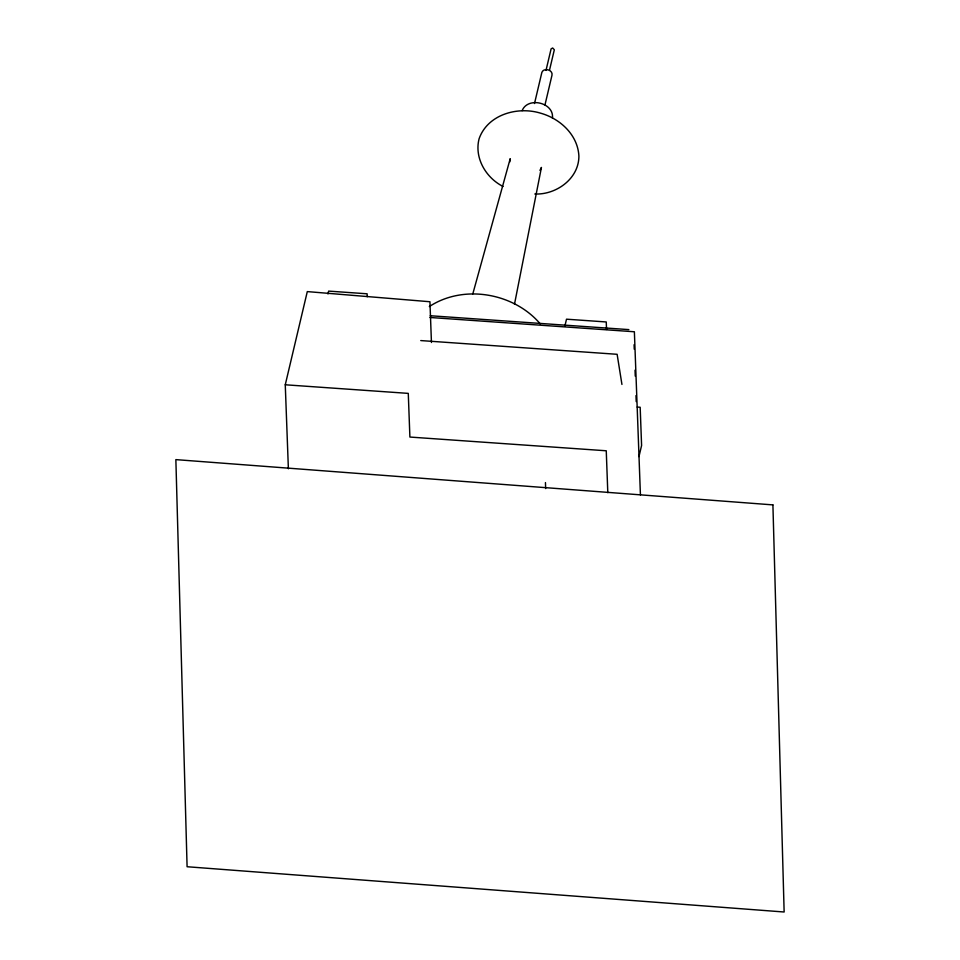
<?xml version="1.0" encoding="UTF-8"?>
<svg xmlns="http://www.w3.org/2000/svg" width="960" height="960" viewBox="0 0 960 960"><rect width="100%" height="100%" fill="white"/><g stroke="black" fill="none" stroke-linecap="round" stroke-linejoin="round"><path stroke-width="1.44" d="M509.784 161.94L510.204 158.7L472.812 293.868M552.444 118.044C554.256 102.648 527.844 96.312 522.132 110.652M514.488 304.248L541.44 167.436L539.952 170.376M288.384 468.78L285.264 384.78L307.296 291.6L429.936 301.74L431.448 342.492M327.96 293.976L328.644 291.108L367.116 293.796L367.224 296.724M534.504 103.524L541.884 72.324C543.852 67.368 553.08 69.816 552 75.156L544.968 104.94M546 70.416L551.1 48.864L552.672 48L554.328 49.764L549.576 69.888M564.9 326.004L566.508 319.188L606.252 321.96L606.528 329.448M638.964 456.6L641.592 445.5L640.176 407.268L637.2 407.064M429.324 306.576C463.728 283.932 514.14 292.956 540.396 324.048M534.816 194.004C556.176 194.964 579.012 178.692 578.892 156.012C577.764 134.76 559.98 118.488 540.324 113.1C517.404 106.176 487.644 114.54 479.112 138.72C474.096 157.884 485.928 177.852 503.064 186.468M430.236 315.732L628.86 329.616M429.936 317.472L634.38 331.764L640.428 494.94M420.756 340.572L617.124 354.3L621.936 384.444M285.264 384.78L408.276 393.384L409.896 437.052L606.252 450.78L607.8 492.684M634.092 344.712L634.26 349.2M635.04 370.152L635.256 376.128M635.976 395.58L636.204 401.568M545.448 482.58L545.664 488.568M772.908 504.888L175.86 459.624L187.092 866.736L784.14 912L772.908 504.888"/></g></svg>
